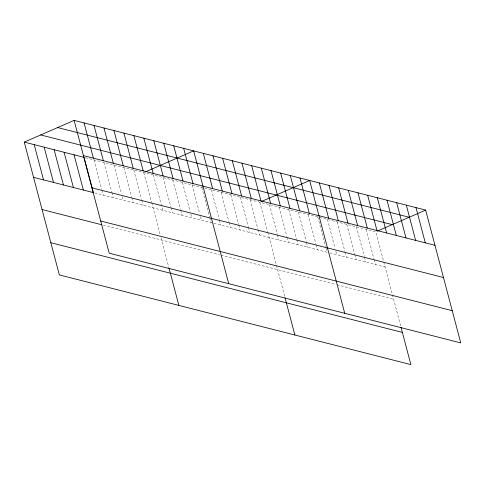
<?xml version="1.0" encoding="UTF-8"?>
<svg xmlns="http://www.w3.org/2000/svg" width="485" height="485" viewBox="0 0 485 485"><rect width="100%" height="100%" fill="white"/><g stroke="black" fill="none" stroke-linecap="round" stroke-linejoin="round"><path stroke-width="0.36" stroke-dasharray="2.42 1.82" d="M85.433 157.716L203.852 187.931M204.543 188.107L375.79 231.8L383.58 261.276M94.745 192.951L213.157 223.161M213.849 223.336L327.096 252.23L325.768 247.198M329.855 252.934L385.102 267.029M103.25 225.149L219.596 254.831M220.978 255.183L335.602 284.428M336.984 284.78L393.608 299.227M383.768 261.997L400.846 326.635M366.126 229.332L373.911 258.808M374.105 259.53L375.432 264.561M356.457 226.865L364.247 256.341M364.435 257.062L365.763 262.094M346.787 224.397L354.577 253.879M354.765 254.595L356.099 259.627M337.123 221.93L344.908 251.412M345.102 252.127L346.429 257.165M327.454 219.469L335.05 248.223M335.814 251.103L336.76 254.698M317.784 217.001L325.574 246.477M308.12 214.534L315.911 244.01M316.099 244.731L317.426 249.763M298.451 212.066L306.241 241.542M306.429 242.264L307.763 247.295M288.787 209.599L296.571 239.081M296.765 239.796L298.093 244.828M279.117 207.131L286.908 236.613M287.096 237.329L288.423 242.361M269.448 204.67L277.238 234.146M277.426 234.861L278.76 239.899M259.784 202.203L267.568 231.678M267.762 232.4L284.84 297.038M250.114 199.735L257.905 229.211M258.093 229.932L259.426 234.964M240.451 197.268L248.235 226.744M248.429 227.465L249.757 232.497M230.781 194.8L238.571 224.282M238.759 224.998L240.087 230.029M221.112 192.333L228.902 221.815M229.09 222.53L230.423 227.562M211.448 189.865L219.232 219.347M219.426 220.063L220.754 225.101M201.778 187.404L209.569 216.88M209.756 217.601L211.084 222.633M192.108 184.937L199.711 213.697M200.469 216.571L201.421 220.166M182.445 182.469L190.041 211.23M190.799 214.103L191.751 217.698M172.775 180.002L180.565 209.478M180.753 210.199L182.087 215.231M163.112 177.534L170.896 207.016M171.09 207.732L172.417 212.763M153.442 175.067L162.748 210.302M143.772 172.605L151.562 202.081M151.75 202.803L160.238 234.91M161.008 237.838L168.828 267.441M133.811 170.059L141.602 199.541M141.79 200.256L143.124 205.294M123.851 167.519L131.641 197.001M131.829 197.716L133.163 202.748M113.89 164.979L121.492 193.739M122.25 196.613L123.202 200.208M103.935 162.439L111.72 191.914M111.914 192.636L113.241 197.668M93.975 159.898L101.759 189.374M101.953 190.096L103.281 195.128"/><path stroke-width="0.73" d="M401.04 327.357L410.88 364.605L59.34 274.916L24.25 142.105L74.12 120.395L425.66 210.084L460.75 342.895L109.21 253.2L74.12 120.395M145.148 172.005L193.642 150.89L228.732 283.695M261.154 201.602L309.654 180.487L344.744 313.292M377.16 231.2L425.66 210.084M57.66 127.561L409.207 217.25M40.71 134.945L392.25 224.634M83.426 155.624L434.972 245.319M24.25 142.105L84.014 157.358L93.32 192.587L33.556 177.34M91.938 187.828L443.478 277.517M100.698 221.002L452.244 310.691M42.068 209.538L101.826 224.785M50.834 242.712L402.374 332.407M415.997 207.622L425.303 242.852M406.327 205.155L415.633 240.384M396.657 202.688L405.969 237.917M386.994 200.22L396.3 235.449M377.324 197.753L386.63 232.982M367.654 195.285L376.966 230.52M357.991 192.824L367.297 228.053M348.321 190.356L357.633 225.586M338.657 187.889L347.963 223.118M328.988 185.422L338.294 220.651M319.318 182.954L328.63 218.183M299.985 178.025L309.291 213.254M290.315 175.558L299.627 210.787M280.651 173.09L289.957 208.32M270.982 170.623L280.294 205.852M261.318 168.156L270.624 203.385M251.648 165.688L260.954 200.917M285.028 297.76L294.874 335.008M241.979 163.221L251.291 198.456M232.315 160.759L241.621 195.988M222.645 158.292L231.957 193.521M212.982 155.824L222.288 191.054M203.312 153.357L212.618 188.586M183.682 148.349L192.994 183.579M173.721 145.809L183.033 181.038M163.76 143.269L173.072 178.498M153.806 140.729L163.112 175.958M143.845 138.183L153.151 173.418M169.023 268.163L178.862 305.411M133.884 135.642L143.19 170.872M123.924 133.102L133.229 168.331M113.963 130.562L123.269 165.791M104.002 128.022L113.308 163.251M94.041 125.482L103.347 160.711M84.081 122.935L93.387 158.165M74.053 154.812L83.359 190.041M64.093 152.272L73.399 187.501M54.132 149.732L63.438 184.961M44.171 147.191L53.477 182.421M34.211 144.651L43.517 179.88"/></g></svg>
